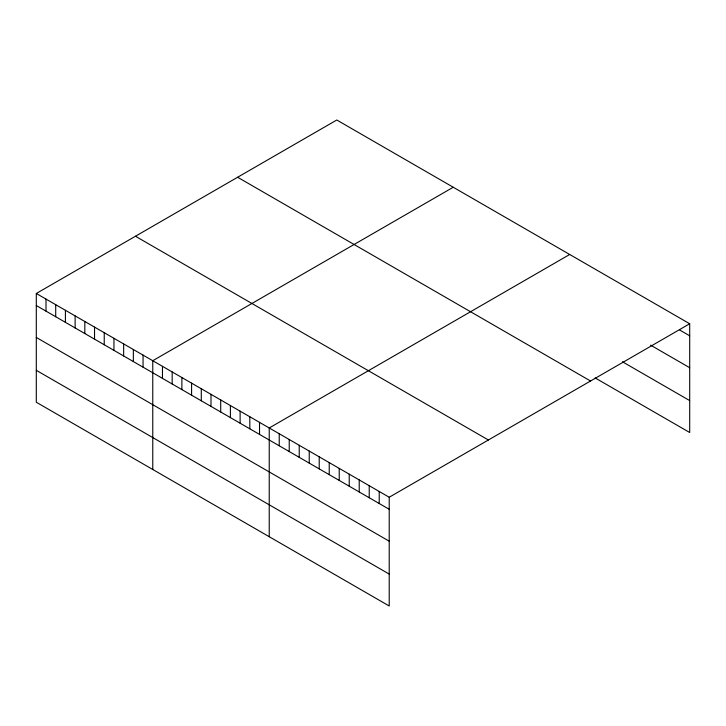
<?xml version="1.0" encoding="UTF-8"?>
<svg xmlns="http://www.w3.org/2000/svg" width="726" height="726" viewBox="0 0 726 726"><rect width="100%" height="100%" fill="white"/><g stroke="black" fill="none" stroke-linecap="round" stroke-linejoin="round"><path stroke-width="1.09" d="M36.3 293.485L389.218 497.246L389.218 605.992L36.3 402.24L36.3 293.485L336.782 120.008L689.7 323.76L689.7 432.514L595.157 377.937M453.242 187.244L152.769 360.722L152.769 469.477M569.71 254.481L269.228 427.968L269.228 536.714M389.218 497.246L689.7 323.76M679.699 330.04L689.7 335.811M650.614 345.149L689.7 367.719M622.427 361.766L689.7 400.598M237.62 177.253L590.547 381.014M135.453 236.24L488.38 439.992M36.3 305.528L389.218 509.289M36.3 337.445L389.218 541.197M36.3 370.324L389.218 574.085M379.226 491.466L379.226 503.517M369.225 485.694L369.225 497.746M359.225 479.922L359.225 491.965M349.224 474.151L349.224 486.193M339.224 468.379L339.224 480.421M329.223 462.607L329.223 474.65M319.222 456.826L319.222 468.878M309.231 451.055L309.231 463.106M299.23 445.283L299.23 457.326M289.229 439.511L289.229 451.554M279.229 433.74L279.229 445.782M259.527 422.36L259.527 434.402M249.817 416.76L249.817 428.803M240.115 411.152L240.115 423.204M230.405 405.553L230.405 417.595M220.704 399.944L220.704 411.996M210.994 394.345L210.994 406.388M201.293 388.746L201.293 400.788M191.582 383.137L191.582 395.18M181.881 377.538L181.881 389.581M172.171 371.93L172.171 383.972M162.47 366.331L162.47 378.373M143.058 355.123L143.058 367.165M133.357 349.515L133.357 361.566M123.647 343.915L123.647 355.958M113.946 338.307L113.946 350.359M104.235 332.708L104.235 344.75M94.534 327.108L94.534 339.151M84.824 321.5L84.824 333.543M75.123 315.901L75.123 327.943M65.413 310.292L65.413 322.344M55.711 304.693L55.711 316.736M46.001 299.085L46.001 311.136"/></g></svg>
